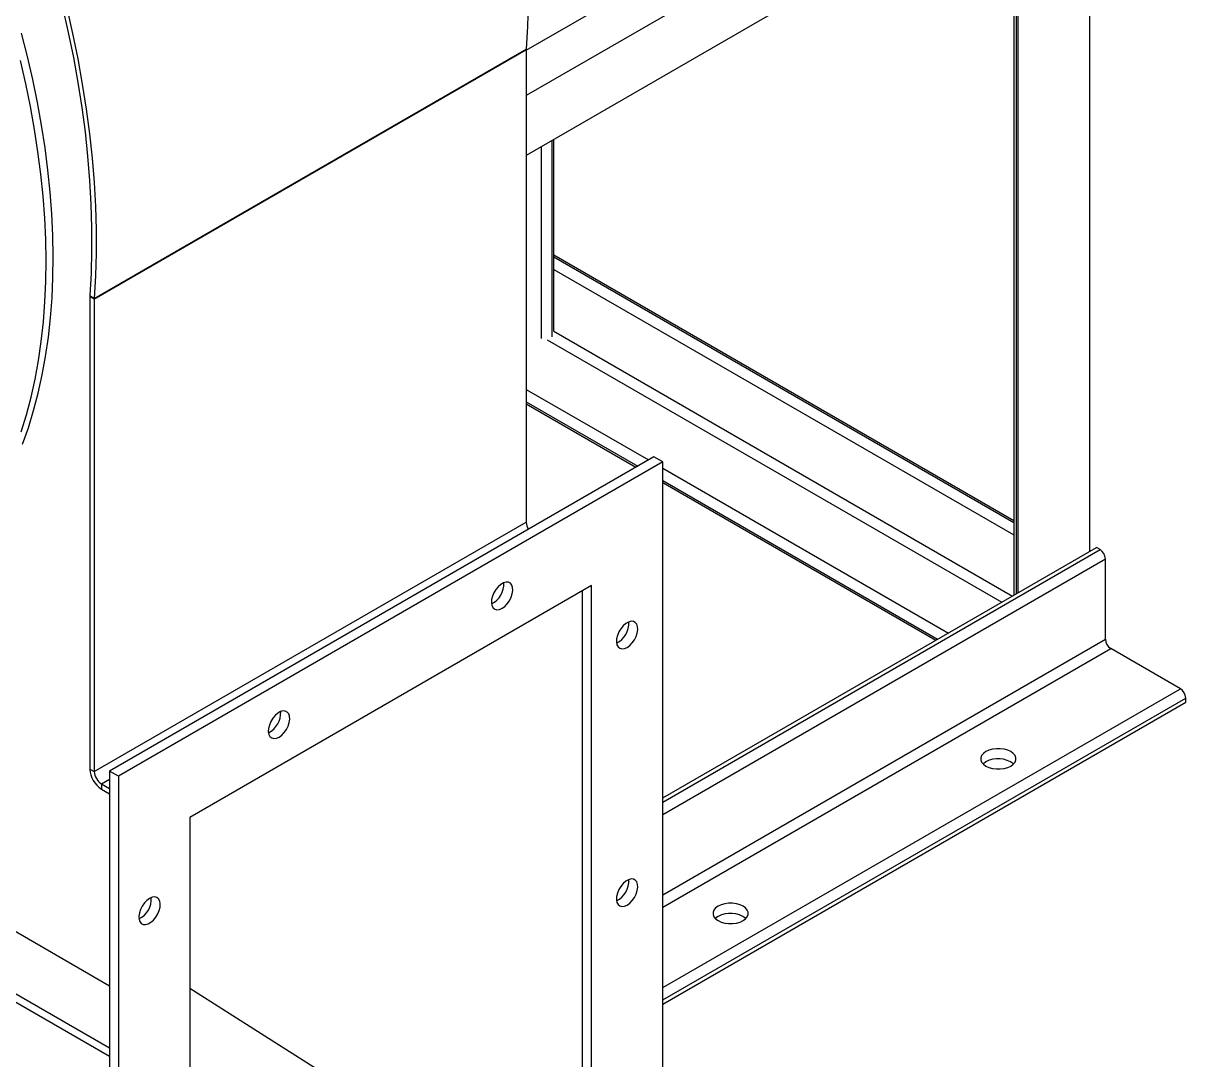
# Model space of a CAD drawing. Header units: millimetres. Extents: x 2 to 418, y 2 to 295.
# Drawn here: x 182.14 to 228.19, y 48.74 to 89.8 of the extents above; entities that cross this region are included whole.
import ezdxf

# ---------------------------------------------------------------- set-up
doc = ezdxf.new("R2010")
doc.units = ezdxf.units.MM

msp = doc.modelspace()

# ---------------------------------------------------------------- linework, layer by layer
at = {"color": 8, "linetype": 'Continuous', "lineweight": 25}
for p, q in [((202.065, 88.729), (223.526, 101.118)), ((224.678, 99.987), (202.065, 86.933)), ((221.475, 95.77), (221.475, 67.191)), ((202.666, 77.314), (202.666, 84.912)), ((203.09, 77.376), (203.09, 85.157)), ((203.161, 80.539), (221.387, 70.017)), ((203.161, 80.049), (221.387, 69.527)), ((203.161, 77.6), (221.333, 67.109)), ((202.895, 77.263), (220.909, 66.864)), ((202.065, 75.293), (206.904, 72.5)), ((202.065, 74.803), (206.48, 72.255)), ((207.474, 72.17), (218.788, 65.639)), ((207.474, 71.68), (218.363, 65.394)), ((207.474, 58.945), (224.799, 68.946)), ((207.474, 58.455), (225.011, 68.579)), ((207.474, 55.271), (225.011, 65.394)), ((207.474, 54.781), (225.223, 65.027)), ((207.474, 51.597), (227.981, 63.435)), ((207.474, 51.107), (228.193, 63.067)), ((185.236, 59.664), (185.554, 59.847))]:
    msp.add_line(p, q, dxfattribs=at)
at = {"color": 7, "linetype": 'Continuous', "lineweight": 25}
for p, q in [((224.678, 97.619), (202.065, 84.565)), ((224.374, 97.444), (224.374, 68.865)), ((221.546, 95.811), (221.546, 67.232)), ((221.387, 95.719), (221.387, 67.14)), ((184.953, 78.873), (202.065, 88.751)), ((184.954, 78.897), (202.066, 88.776)), ((202.065, 88.751), (202.065, 70.032)), ((203.161, 77.6), (203.161, 85.197)), ((203.161, 80.621), (221.387, 70.099)), ((184.953, 78.873), (184.776, 78.975)), ((184.776, 78.975), (184.776, 60.256)), ((184.778, 79.015), (184.954, 78.897)), ((184.953, 78.873), (184.953, 60.154)), ((185.554, 51.659), (140.724, 77.539)), ((138.602, 76.314), (185.554, 49.21)), ((138.602, 75.988), (185.554, 48.883)), ((202.065, 74.722), (206.409, 72.214)), ((207.121, 72.625), (185.554, 60.175)), ((207.474, 72.421), (185.908, 59.97)), ((207.474, 72.421), (207.121, 72.625)), ((207.474, 39.922), (207.474, 72.421)), ((207.474, 71.599), (218.293, 65.354)), ((184.953, 60.154), (202.065, 70.032)), ((207.474, 59.108), (224.657, 69.028)), ((224.799, 68.946), (224.657, 69.028)), ((225.011, 65.394), (225.011, 68.579)), ((204.646, 67.522), (188.736, 58.337)), ((204.292, 41.76), (204.292, 67.318)), ((204.646, 41.556), (204.646, 67.522)), ((227.981, 63.435), (225.223, 65.027)), ((207.474, 50.944), (228.193, 62.904)), ((228.193, 62.904), (228.193, 63.067)), ((184.776, 60.256), (184.953, 60.154)), ((185.908, 59.97), (185.554, 60.175)), ((185.554, 60.175), (185.554, 27.676)), ((185.908, 59.97), (185.908, 27.472)), ((185.236, 59.664), (185.554, 59.48)), ((185.236, 59.664), (185.236, 59.46)), ((185.236, 59.46), (185.554, 59.276)), ((188.736, 58.337), (188.736, 32.371))]:
    msp.add_line(p, q, dxfattribs=at)
at = {"color": 7, "linetype": 'Continuous', "lineweight": 25, "flags": 128}
for points in [[(181.845, 96.533), (182.212, 95.514), (182.556, 94.495), (182.877, 93.477), (183.174, 92.461), (183.449, 91.448), (183.699, 90.439), (183.925, 89.435), (184.127, 88.437), (184.305, 87.446), (184.458, 86.463), (184.586, 85.49), (184.689, 84.527), (184.766, 83.575), (184.819, 82.635), (184.847, 81.708), (184.849, 80.795), (184.826, 79.897), (184.778, 79.015)], [(182.001, 96.541), (182.37, 95.515), (182.716, 94.489), (183.039, 93.463), (183.339, 92.44), (183.615, 91.419), (183.868, 90.403), (184.096, 89.392), (184.299, 88.387), (184.478, 87.389), (184.632, 86.399), (184.761, 85.419), (184.864, 84.449), (184.943, 83.49), (184.996, 82.543), (185.023, 81.61), (185.026, 80.69), (185.002, 79.786), (184.954, 78.897)], [(202.138, 90.569), (202.114, 89.664), (202.066, 88.776)], [(182.113, 73.125), (182.344, 73.777), (182.551, 74.452), (182.733, 75.148), (182.892, 75.865), (183.026, 76.602), (183.136, 77.358), (183.221, 78.132), (183.281, 78.924), (183.316, 79.731), (183.327, 80.554), (183.312, 81.392), (183.273, 82.242), (183.208, 83.105), (183.119, 83.979), (183.006, 84.863), (182.867, 85.757), (182.705, 86.658), (182.518, 87.567), (182.307, 88.481), (182.073, 89.4)], [(182.061, 73.614), (182.268, 74.289), (182.451, 74.985), (182.609, 75.702), (182.743, 76.439), (182.853, 77.195), (182.938, 77.969), (182.998, 78.76), (183.033, 79.568), (183.044, 80.391), (183.029, 81.228), (182.99, 82.079), (182.926, 82.942), (182.836, 83.816), (182.723, 84.7), (182.584, 85.594), (182.422, 86.495), (182.235, 87.403), (182.024, 88.317)], [(201.11, 66.624), (201.216, 66.7), (201.315, 66.802), (201.401, 66.924), (201.469, 67.058), (201.514, 67.195), (201.534, 67.327), (201.527, 67.446), (201.494, 67.544), (201.437, 67.615), (201.36, 67.654), (201.267, 67.659), (201.164, 67.63), (201.057, 67.569), (200.954, 67.479), (200.861, 67.366), (200.784, 67.237), (200.727, 67.101), (200.694, 66.965), (200.687, 66.839), (200.707, 66.729), (200.752, 66.644), (200.82, 66.589), (200.906, 66.566), (201.005, 66.578), (201.11, 66.624)], [(206.06, 65.072), (206.166, 65.148), (206.265, 65.251), (206.351, 65.372), (206.418, 65.506), (206.464, 65.643), (206.484, 65.776), (206.477, 65.894), (206.444, 65.992), (206.387, 66.063), (206.31, 66.102), (206.216, 66.108), (206.113, 66.079), (206.007, 66.017), (205.904, 65.927), (205.811, 65.814), (205.733, 65.685), (205.676, 65.549), (205.643, 65.413), (205.637, 65.287), (205.657, 65.178), (205.702, 65.093), (205.77, 65.037), (205.856, 65.015), (205.955, 65.026), (206.06, 65.072)], [(192.272, 61.521), (192.377, 61.598), (192.476, 61.7), (192.562, 61.822), (192.63, 61.955), (192.675, 62.093), (192.695, 62.225), (192.688, 62.344), (192.655, 62.441), (192.599, 62.512), (192.521, 62.551), (192.428, 62.557), (192.325, 62.528), (192.218, 62.467), (192.115, 62.377), (192.022, 62.264), (191.945, 62.135), (191.888, 61.998), (191.855, 61.862), (191.848, 61.736), (191.868, 61.627), (191.913, 61.542), (191.981, 61.486), (192.067, 61.464), (192.166, 61.476), (192.272, 61.521)], [(220.273, 60.945), (220.175, 60.874), (220.107, 60.792), (220.072, 60.704), (220.072, 60.614), (220.107, 60.526), (220.175, 60.444), (220.273, 60.373), (220.396, 60.317), (220.537, 60.278), (220.69, 60.257), (220.846, 60.257), (220.999, 60.278), (221.14, 60.317), (221.263, 60.373), (221.361, 60.444), (221.429, 60.526), (221.464, 60.614), (221.464, 60.704), (221.429, 60.792), (221.361, 60.874), (221.263, 60.945), (221.14, 61.001), (220.999, 61.04), (220.846, 61.061), (220.69, 61.061), (220.537, 61.04), (220.396, 61.001), (220.273, 60.945)], [(220.273, 60.536), (220.175, 60.466), (220.164, 60.455)], [(206.06, 54.865), (206.166, 54.941), (206.265, 55.044), (206.351, 55.166), (206.418, 55.299), (206.464, 55.437), (206.484, 55.569), (206.477, 55.687), (206.444, 55.785), (206.387, 55.856), (206.31, 55.895), (206.216, 55.901), (206.113, 55.872), (206.007, 55.81), (205.904, 55.72), (205.811, 55.607), (205.733, 55.479), (205.676, 55.342), (205.643, 55.206), (205.637, 55.08), (205.657, 54.971), (205.702, 54.886), (205.77, 54.83), (205.856, 54.808), (205.955, 54.82), (206.06, 54.865)], [(187.143, 55.129), (187.038, 55.053), (186.939, 54.95), (186.853, 54.829), (186.785, 54.695), (186.74, 54.558), (186.72, 54.425), (186.726, 54.307), (186.759, 54.209), (186.816, 54.138), (186.894, 54.099), (186.987, 54.093), (187.09, 54.122), (187.196, 54.184), (187.299, 54.274), (187.392, 54.387), (187.47, 54.516), (187.527, 54.652), (187.56, 54.788), (187.566, 54.914), (187.547, 55.023), (187.501, 55.108), (187.433, 55.164), (187.347, 55.186), (187.249, 55.175), (187.143, 55.129)], [(209.666, 54.822), (209.569, 54.751), (209.501, 54.669), (209.466, 54.581), (209.466, 54.491), (209.501, 54.402), (209.569, 54.321), (209.666, 54.25), (209.789, 54.194), (209.93, 54.155), (210.083, 54.134), (210.24, 54.134), (210.393, 54.155), (210.534, 54.194), (210.656, 54.25), (210.754, 54.321), (210.822, 54.402), (210.857, 54.491), (210.857, 54.581), (210.822, 54.669), (210.754, 54.751), (210.656, 54.822), (210.534, 54.878), (210.393, 54.917), (210.24, 54.938), (210.083, 54.938), (209.93, 54.917), (209.789, 54.878), (209.666, 54.822)], [(209.666, 54.413), (209.569, 54.343), (209.557, 54.332)], [(188.736, 51.573), (191.561, 49.773), (194.743, 47.755), (197.926, 45.747), (201.109, 43.749), (204.292, 41.76)]]:
    msp.add_lwpolyline(points, dxfattribs=at)
at = {"color": 7, "linetype": 'Continuous', "lineweight": 25}
for centre, radius, start, end in [((202.421, 88.751), 0.356, 176.0571, 180.0391), ((185.354, 78.975), 0.578, 176.0571, 180.0391), ((185.309, 78.873), 0.356, 176.0571, 180.0391), ((202.642, 70.052), 0.577, 181.9552, 211.1068), ((224.55, 68.558), 0.461, 2.6055, 57.3945), ((200.305, 67.579), 0.873, 296.2643, 3.7411), ((205.255, 66.027), 0.873, 296.2643, 3.7411), ((225.471, 65.415), 0.461, 182.6055, 237.3945), ((227.732, 63.046), 0.461, 2.6055, 57.3945), ((191.466, 62.476), 0.873, 296.2643, 3.7411), ((220.761, 59.664), 1, 52.3141, 119.193), ((185.774, 60.301), 0.999, 182.6055, 237.3945), ((185.567, 60.182), 0.615, 182.6055, 237.3945), ((205.255, 55.82), 0.873, 296.2643, 3.7411), ((186.351, 55.096), 0.86, 295.6726, 4.3328), ((210.154, 53.54), 1, 52.3141, 119.193)]:
    msp.add_arc(centre, radius, start, end, dxfattribs=at)

doc.saveas('drawing.dxf')
